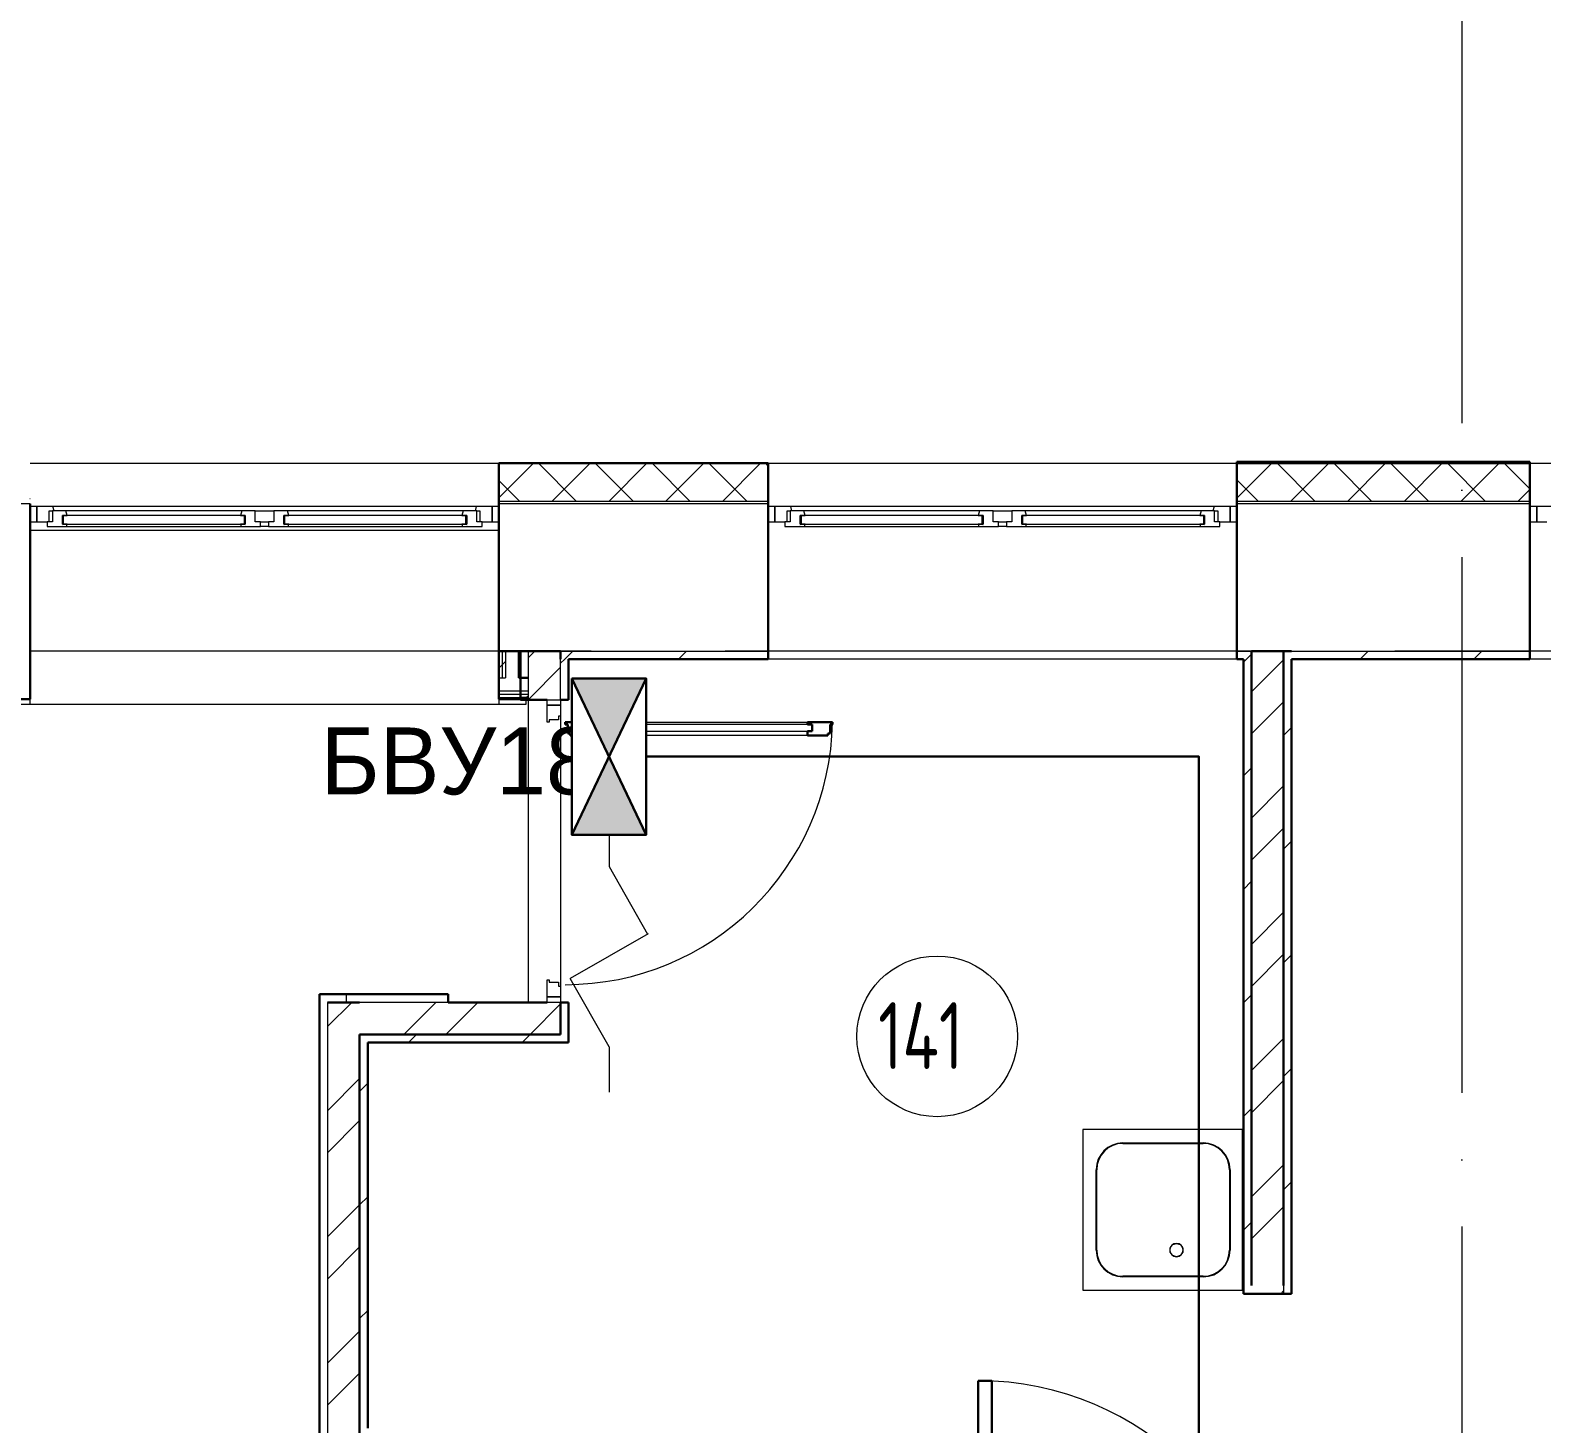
# Model space of a CAD drawing. Header units: millimetres. Extents: x -396912 to 182286, y -43638 to 41610.
# Drawn here: x -7201 to -1557, y 24887 to 30091 of the extents above; entities that cross this region are included whole.
import ezdxf

# ---------------------------------------------------------------- set-up
doc = ezdxf.new("R2010")
doc.units = ezdxf.units.MM
doc.set_wipeout_variables(frame=1)
doc.linetypes.add('ADSK_Линия сетки', pattern=[25, 20, -2.5, 0, -2.5])
for name, color, linetype, lineweight in [('_ Окна', 7, 'Continuous', 9), ('Двери', 252, 'Continuous', 9), ('лс', 5, 'Continuous', 30), ('Марки помещений', 252, 'Continuous', 20), ('Обобщенные модели', 252, 'Continuous', 18), ('Ограждение', 252, 'Continuous', 9), ('ОЗДС оборудование', 5, 'Continuous', 30), ('Окна', 252, 'Continuous', 9), ('Оси', 252, 'Continuous', 9), ('Сантехника', 252, 'Continuous', 9), ('Стены внутренние', 7, 'Continuous', 18), ('Стены наружные', 7, 'Continuous', 18), ('Стены штриховка', 7, 'Continuous', 9)]:
    doc.layers.add(name, color=color, linetype=linetype, lineweight=lineweight)
doc.layers.add('Двери открывание', color=7, linetype='Continuous', lineweight=9, true_color=0xc0c0c0)
doc.styles.add('GOST Common_3', font='', dxfattribs={"height": 3.5})
doc.styles.add('Mipgost_5', font='', dxfattribs={"height": 250})
doc.styles.get('GOST Common_3').set_extended_font_data('GOST 2.304 type A')
doc.styles.get('Mipgost_5').set_extended_font_data('Mipgost')

# ---------------------------------------------------------------- blocks, each defined once
blk = doc.blocks.new('1 этаж')
at = {"layer": '_ Окна', "color": 251, "true_color": 0x636466}
for p, q in [((-12877.8, 27394.3), (-12902.8, 27394.3)), ((-12877.8, 27336.3), (-12877.8, 27394.3)), ((-11152.8, 27394.3), (-11177.8, 27394.3)), ((-11177.8, 27394.3), (-11177.8, 27336.3)), ((-10122.8, 27394.3), (-10147.8, 27394.3)), ((-10122.8, 27336.3), (-10122.8, 27394.3)), ((-8397.8, 27394.3), (-8422.8, 27394.3)), ((-8422.8, 27394.3), (-8422.8, 27336.3)), ((-7277.8, 27394.3), (-7302.8, 27394.3)), ((-7277.8, 27336.3), (-7277.8, 27394.3)), ((-12902.8, 27336.3), (-12877.8, 27336.3)), ((-12779.8, 27360.3), (-12782.8, 27360.3)), ((-12782.8, 27360.3), (-12782.8, 27328.3)), ((-12782.8, 27328.3), (-12779.8, 27328.3)), ((-12102.8, 27360.3), (-12779.8, 27360.3)), ((-12779.8, 27360.3), (-12779.8, 27328.3)), ((-12779.8, 27328.3), (-12779.8, 27360.3)), ((-12779.8, 27328.3), (-12102.8, 27328.3)), ((-12102.8, 27328.3), (-12102.8, 27360.3)), ((-12102.8, 27360.3), (-12102.8, 27328.3)), ((-12099.8, 27360.3), (-12102.8, 27360.3)), ((-12102.8, 27328.3), (-12099.8, 27328.3)), ((-12099.8, 27328.3), (-12099.8, 27360.3)), ((-11952.8, 27360.3), (-11955.8, 27360.3)), ((-11955.8, 27360.3), (-11955.8, 27328.3)), ((-11955.8, 27328.3), (-11952.8, 27328.3)), ((-11275.8, 27360.3), (-11952.8, 27360.3)), ((-11952.8, 27360.3), (-11952.8, 27328.3)), ((-11952.8, 27328.3), (-11952.8, 27360.3)), ((-11952.8, 27328.3), (-11275.8, 27328.3)), ((-11275.8, 27328.3), (-11275.8, 27360.3)), ((-11275.8, 27360.3), (-11275.8, 27328.3)), ((-11272.8, 27360.3), (-11275.8, 27360.3)), ((-11275.8, 27328.3), (-11272.8, 27328.3)), ((-11272.8, 27328.3), (-11272.8, 27360.3)), ((-11177.8, 27336.3), (-11152.8, 27336.3)), ((-10147.8, 27336.3), (-10122.8, 27336.3)), ((-10024.8, 27360.3), (-10027.8, 27360.3)), ((-10027.8, 27360.3), (-10027.8, 27328.3)), ((-10027.8, 27328.3), (-10024.8, 27328.3)), ((-9347.8, 27360.3), (-10024.8, 27360.3)), ((-10024.8, 27360.3), (-10024.8, 27328.3)), ((-10024.8, 27328.3), (-10024.8, 27360.3)), ((-10024.8, 27328.3), (-9347.8, 27328.3)), ((-9347.8, 27328.3), (-9347.8, 27360.3)), ((-9347.8, 27360.3), (-9347.8, 27328.3)), ((-9344.8, 27360.3), (-9347.8, 27360.3)), ((-9347.8, 27328.3), (-9344.8, 27328.3)), ((-9344.8, 27328.3), (-9344.8, 27360.3)), ((-9197.8, 27360.3), (-9200.8, 27360.3)), ((-9200.8, 27360.3), (-9200.8, 27328.3)), ((-9200.8, 27328.3), (-9197.8, 27328.3)), ((-8520.8, 27360.3), (-9197.8, 27360.3)), ((-9197.8, 27360.3), (-9197.8, 27328.3)), ((-9197.8, 27328.3), (-9197.8, 27360.3)), ((-9197.8, 27328.3), (-8520.8, 27328.3)), ((-8520.8, 27328.3), (-8520.8, 27360.3)), ((-8520.8, 27360.3), (-8520.8, 27328.3)), ((-8517.8, 27360.3), (-8520.8, 27360.3)), ((-8520.8, 27328.3), (-8517.8, 27328.3)), ((-8517.8, 27328.3), (-8517.8, 27360.3)), ((-8422.8, 27336.3), (-8397.8, 27336.3)), ((-7302.8, 27336.3), (-7277.8, 27336.3))]:
    blk.add_line(p, q, dxfattribs=at)
at = {"layer": '_ Окна', "color": 251, "lineweight": 18, "true_color": 0x636466}
for p, q in [((-12818.4, 27394.3), (-12877.8, 27394.3)), ((-12877.8, 27394.3), (-12877.8, 27336.3)), ((-12831.8, 27336.3), (-12831.8, 27377.3)), ((-12831.8, 27377.3), (-12819.8, 27377.3)), ((-12819.8, 27377.3), (-12819.8, 27336.3)), ((-12769.4, 27377.3), (-12819.8, 27377.3)), ((-12813.8, 27377.3), (-12818.4, 27394.3)), ((-12764.8, 27360.3), (-12769.4, 27377.3)), ((-12113.2, 27377.3), (-12117.8, 27360.3)), ((-12062.8, 27377.3), (-12113.2, 27377.3)), ((-12062.8, 27336.3), (-12062.8, 27377.3)), ((-11992.8, 27377.3), (-11992.8, 27336.3)), ((-11942.4, 27377.3), (-11992.8, 27377.3)), ((-11937.8, 27360.3), (-11942.4, 27377.3)), ((-11286.2, 27377.3), (-11290.8, 27360.3)), ((-11235.8, 27377.3), (-11286.2, 27377.3)), ((-11237.2, 27394.3), (-11241.8, 27377.3)), ((-11177.8, 27394.3), (-11237.2, 27394.3)), ((-11235.8, 27336.3), (-11235.8, 27377.3)), ((-11235.8, 27377.3), (-11223.8, 27377.3)), ((-11223.8, 27377.3), (-11223.8, 27336.3)), ((-11177.8, 27336.3), (-11177.8, 27394.3)), ((-10063.4, 27394.3), (-10122.8, 27394.3)), ((-10122.8, 27394.3), (-10122.8, 27336.3)), ((-10076.8, 27336.3), (-10076.8, 27377.3)), ((-10076.8, 27377.3), (-10064.8, 27377.3)), ((-10064.8, 27377.3), (-10064.8, 27336.3)), ((-10014.4, 27377.3), (-10064.8, 27377.3)), ((-10058.8, 27377.3), (-10063.4, 27394.3)), ((-10009.8, 27360.3), (-10014.4, 27377.3)), ((-9358.2, 27377.3), (-9362.8, 27360.3)), ((-9307.8, 27377.3), (-9358.2, 27377.3)), ((-9307.8, 27336.3), (-9307.8, 27377.3)), ((-9237.8, 27377.3), (-9237.8, 27336.3)), ((-9187.4, 27377.3), (-9237.8, 27377.3)), ((-9182.8, 27360.3), (-9187.4, 27377.3)), ((-8531.2, 27377.3), (-8535.8, 27360.3)), ((-8480.8, 27377.3), (-8531.2, 27377.3)), ((-8482.2, 27394.3), (-8486.8, 27377.3)), ((-8422.8, 27394.3), (-8482.2, 27394.3)), ((-8480.8, 27336.3), (-8480.8, 27377.3)), ((-8480.8, 27377.3), (-8468.8, 27377.3)), ((-8468.8, 27377.3), (-8468.8, 27336.3)), ((-8422.8, 27336.3), (-8422.8, 27394.3)), ((-7218.4, 27394.3), (-7277.8, 27394.3)), ((-7277.8, 27394.3), (-7277.8, 27336.3)), ((-12877.8, 27336.3), (-12839.8, 27336.3)), ((-12819.8, 27336.3), (-12839.8, 27336.3)), ((-12839.8, 27336.3), (-12839.8, 27319.3)), ((-12839.8, 27319.3), (-12783.8, 27319.3)), ((-12783.8, 27319.3), (-12782.8, 27320.3)), ((-12782.8, 27328.3), (-12782.8, 27360.3)), ((-12782.8, 27360.3), (-12764.8, 27360.3)), ((-12764.8, 27328.3), (-12782.8, 27328.3)), ((-12782.8, 27320.3), (-12781.8, 27319.3)), ((-12781.8, 27319.3), (-12767.2, 27319.3)), ((-12767.2, 27319.3), (-12764.8, 27328.3)), ((-12117.8, 27360.3), (-12099.8, 27360.3)), ((-12099.8, 27328.3), (-12117.8, 27328.3)), ((-12117.8, 27328.3), (-12115.4, 27319.3)), ((-12115.4, 27319.3), (-12100.8, 27319.3)), ((-12100.8, 27319.3), (-12099.8, 27320.3)), ((-12099.8, 27360.3), (-12099.8, 27328.3)), ((-12099.8, 27320.3), (-12098.8, 27319.3)), ((-12098.8, 27319.3), (-12042.8, 27319.3)), ((-12042.8, 27336.3), (-12062.8, 27336.3)), ((-12042.8, 27319.3), (-12042.8, 27336.3)), ((-11992.8, 27336.3), (-12012.8, 27336.3)), ((-12012.8, 27336.3), (-12012.8, 27319.3)), ((-12012.8, 27319.3), (-11956.8, 27319.3)), ((-11956.8, 27319.3), (-11955.8, 27320.3)), ((-11955.8, 27328.3), (-11955.8, 27360.3)), ((-11955.8, 27360.3), (-11937.8, 27360.3)), ((-11937.8, 27328.3), (-11955.8, 27328.3)), ((-11955.8, 27320.3), (-11954.8, 27319.3)), ((-11954.8, 27319.3), (-11940.2, 27319.3)), ((-11940.2, 27319.3), (-11937.8, 27328.3)), ((-11290.8, 27360.3), (-11272.8, 27360.3)), ((-11272.8, 27328.3), (-11290.8, 27328.3)), ((-11290.8, 27328.3), (-11288.4, 27319.3)), ((-11288.4, 27319.3), (-11273.8, 27319.3)), ((-11273.8, 27319.3), (-11272.8, 27320.3)), ((-11272.8, 27360.3), (-11272.8, 27328.3)), ((-11272.8, 27320.3), (-11271.8, 27319.3)), ((-11271.8, 27319.3), (-11215.8, 27319.3)), ((-11215.8, 27336.3), (-11235.8, 27336.3)), ((-11215.8, 27319.3), (-11215.8, 27336.3)), ((-11215.8, 27336.3), (-11177.8, 27336.3)), ((-10122.8, 27336.3), (-10084.8, 27336.3)), ((-10064.8, 27336.3), (-10084.8, 27336.3)), ((-10084.8, 27336.3), (-10084.8, 27319.3)), ((-10084.8, 27319.3), (-10028.8, 27319.3)), ((-10028.8, 27319.3), (-10027.8, 27320.3)), ((-10027.8, 27328.3), (-10027.8, 27360.3)), ((-10027.8, 27360.3), (-10009.8, 27360.3)), ((-10009.8, 27328.3), (-10027.8, 27328.3)), ((-10027.8, 27320.3), (-10026.8, 27319.3)), ((-10026.8, 27319.3), (-10012.2, 27319.3)), ((-10012.2, 27319.3), (-10009.8, 27328.3)), ((-9362.8, 27360.3), (-9344.8, 27360.3)), ((-9344.8, 27328.3), (-9362.8, 27328.3)), ((-9362.8, 27328.3), (-9360.4, 27319.3)), ((-9360.4, 27319.3), (-9345.8, 27319.3)), ((-9345.8, 27319.3), (-9344.8, 27320.3)), ((-9344.8, 27360.3), (-9344.8, 27328.3)), ((-9344.8, 27320.3), (-9343.8, 27319.3)), ((-9343.8, 27319.3), (-9287.8, 27319.3)), ((-9287.8, 27336.3), (-9307.8, 27336.3)), ((-9287.8, 27319.3), (-9287.8, 27336.3)), ((-9237.8, 27336.3), (-9257.8, 27336.3)), ((-9257.8, 27336.3), (-9257.8, 27319.3)), ((-9257.8, 27319.3), (-9201.8, 27319.3)), ((-9201.8, 27319.3), (-9200.8, 27320.3)), ((-9200.8, 27328.3), (-9200.8, 27360.3)), ((-9200.8, 27360.3), (-9182.8, 27360.3)), ((-9182.8, 27328.3), (-9200.8, 27328.3)), ((-9200.8, 27320.3), (-9199.8, 27319.3)), ((-9199.8, 27319.3), (-9185.2, 27319.3)), ((-9185.2, 27319.3), (-9182.8, 27328.3)), ((-8535.8, 27360.3), (-8517.8, 27360.3)), ((-8517.8, 27328.3), (-8535.8, 27328.3)), ((-8535.8, 27328.3), (-8533.4, 27319.3)), ((-8533.4, 27319.3), (-8518.8, 27319.3)), ((-8518.8, 27319.3), (-8517.8, 27320.3)), ((-8517.8, 27360.3), (-8517.8, 27328.3)), ((-8517.8, 27320.3), (-8516.8, 27319.3)), ((-8516.8, 27319.3), (-8460.8, 27319.3)), ((-8460.8, 27336.3), (-8480.8, 27336.3)), ((-8460.8, 27319.3), (-8460.8, 27336.3)), ((-8460.8, 27336.3), (-8422.8, 27336.3)), ((-7277.8, 27336.3), (-7239.8, 27336.3))]:
    blk.add_line(p, q, dxfattribs=at)
at = {"layer": 'Двери', "color": 251, "true_color": 0x636466}
for p, q in [((-10972.8, 26652.3), (-10972.8, 26672.3)), ((-10972.8, 26672.3), (-10922.8, 26672.3)), ((-10922.8, 26652.3), (-10972.8, 26652.3)), ((-10972.8, 26652.3), (-10922.8, 26652.3)), ((-10972.8, 26588.3), (-10972.8, 26652.3)), ((-10922.8, 26672.3), (-10922.8, 26652.3)), ((-10922.8, 26652.3), (-10922.8, 26611.3)), ((-10964.8, 26588.3), (-10972.8, 26588.3)), ((-10964.8, 26597.3), (-10964.8, 26588.3)), ((-10930.8, 26597.3), (-10964.8, 26597.3)), ((-10930.8, 26611.3), (-10930.8, 26597.3)), ((-10922.8, 26611.3), (-10930.8, 26611.3)), ((-10810.8, 26588.3), (-10000.8, 26588.3)), ((-10828.8, 26579.3), (-10828.8, 26555.3)), ((-9982.8, 26579.3), (-10828.8, 26579.3)), ((-10828.8, 26555.3), (-9982.8, 26555.3)), ((-10000.8, 26538.3), (-10810.8, 26538.3)), ((-9982.8, 26555.3), (-9982.8, 26579.3)), ((-10972.8, 25626.3), (-10964.8, 25626.3)), ((-10972.8, 25562.3), (-10972.8, 25626.3)), ((-10964.8, 25626.3), (-10964.8, 25617.3)), ((-10964.8, 25617.3), (-10930.8, 25617.3)), ((-10930.8, 25617.3), (-10930.8, 25603.3)), ((-10930.8, 25603.3), (-10922.8, 25603.3)), ((-10922.8, 25603.3), (-10922.8, 25562.3)), ((-10972.8, 25562.3), (-10922.8, 25562.3)), ((-10972.8, 25542.3), (-10972.8, 25562.3)), ((-10922.8, 25562.3), (-10972.8, 25562.3)), ((-10922.8, 25542.3), (-10972.8, 25542.3)), ((-10922.8, 25562.3), (-10922.8, 25542.3))]:
    blk.add_line(p, q, dxfattribs=at)
at = {"layer": 'Двери', "color": 251, "lineweight": 30, "true_color": 0x636466}
for p, q in [((-10904.8, 26588.3), (-10810.8, 26588.3)), ((-10904.8, 26580.3), (-10904.8, 26588.3)), ((-10810.8, 26579.3), (-10810.8, 26588.3)), ((-10000.8, 26588.3), (-9906.8, 26588.3)), ((-10000.8, 26579.3), (-10000.8, 26588.3)), ((-9906.8, 26588.3), (-9906.8, 26580.3)), ((-10895.8, 26580.3), (-10904.8, 26580.3)), ((-10895.8, 26546.3), (-10895.8, 26580.3)), ((-10886.8, 26546.3), (-10895.8, 26546.3)), ((-10886.8, 26538.3), (-10886.8, 26546.3)), ((-10810.8, 26538.3), (-10886.8, 26538.3)), ((-10828.8, 26579.3), (-10810.8, 26579.3)), ((-10828.8, 26555.3), (-10828.8, 26579.3)), ((-10810.8, 26555.3), (-10828.8, 26555.3)), ((-10810.8, 26538.3), (-10810.8, 26555.3)), ((-9982.8, 26579.3), (-10000.8, 26579.3)), ((-10000.8, 26555.3), (-9982.8, 26555.3)), ((-10000.8, 26538.3), (-10000.8, 26555.3)), ((-9924.8, 26538.3), (-10000.8, 26538.3)), ((-9982.8, 26555.3), (-9982.8, 26579.3)), ((-9924.8, 26546.3), (-9924.8, 26538.3)), ((-9915.8, 26546.3), (-9924.8, 26546.3)), ((-9915.8, 26580.3), (-9915.8, 26546.3)), ((-9906.8, 26580.3), (-9915.8, 26580.3)), ((-9362.8, 24129.3), (-9312.8, 24129.3)), ((-9362.8, 23019.3), (-9362.8, 24129.3)), ((-9312.8, 24129.3), (-9312.8, 23019.3))]:
    blk.add_line(p, q, dxfattribs=at)
at = {"layer": 'Двери', "color": 251, "true_color": 0x636466}
blk.add_arc((-9362.8, 23019.3), 1110, 0, 90, dxfattribs=at)
at = {"layer": 'Двери открывание', "color": 251, "true_color": 0x636466}
blk.add_arc((-10904.8, 26606.3), 998, 270, 358.9666, dxfattribs=at)
at = {"layer": 'Марки помещений', "color": 251, "true_color": 0x636466}
blk.add_circle((-9516.7, 25415.3), 300, dxfattribs=at)
at = {"layer": 'Обобщенные модели', "color": 251, "lineweight": 9, "true_color": 0x636466}
for p, q in [((-8646.6, 24609.9), (-8646.6, 24624.6)), ((-8646.2, 24625.5), (-8637.9, 24636.9)), ((-8637.9, 24597.6), (-8646.2, 24609.1)), ((-8636.9, 24637.7), (-8622.8, 24642.3)), ((-8622.8, 24642.3), (-8608.7, 24637.7)), ((-8607.7, 24636.9), (-8599.4, 24625.5)), ((-8599.4, 24609.1), (-8607.7, 24597.6)), ((-8599, 24624.6), (-8599, 24609.9)), ((-8622.8, 24592.3), (-8636.9, 24596.9)), ((-8608.7, 24596.9), (-8622.8, 24592.3))]:
    blk.add_line(p, q, dxfattribs=at)
at = {"layer": 'Ограждение', "color": 251, "true_color": 0x636466}
for p, q in [((-11152.8, 27304.3), (-12902.8, 27304.3)), ((-11152.8, 26854.3), (-12902.8, 26854.3)), ((-11052.8, 26654.3), (-25252.8, 26654.3)), ((-12902.8, 26654.3), (-12902.8, 26674.3)), ((-11152.8, 26654.3), (-12902.8, 26654.3)), ((-11152.8, 26674.3), (-11152.8, 26654.3)), ((-11052.8, 26672.3), (-11052.8, 26654.3))]:
    blk.add_line(p, q, dxfattribs=at)
at = {"layer": 'Окна', "color": 251, "true_color": 0x636466}
for p, q in [((-11237.2, 27394.3), (-12818.4, 27394.3)), ((-12113.2, 27377.3), (-12769.4, 27377.3)), ((-12062.8, 27377.3), (-11992.8, 27377.3)), ((-11286.2, 27377.3), (-11942.4, 27377.3)), ((-8482.2, 27394.3), (-10063.4, 27394.3)), ((-9358.2, 27377.3), (-10014.4, 27377.3)), ((-9307.8, 27377.3), (-9237.8, 27377.3)), ((-8531.2, 27377.3), (-9187.4, 27377.3)), ((-12783.8, 27319.3), (-12781.8, 27319.3)), ((-12767.2, 27319.3), (-12115.4, 27319.3)), ((-12100.8, 27319.3), (-12098.8, 27319.3)), ((-12042.8, 27336.3), (-12012.8, 27336.3)), ((-12012.8, 27319.3), (-12042.8, 27319.3)), ((-11956.8, 27319.3), (-11954.8, 27319.3)), ((-11940.2, 27319.3), (-11288.4, 27319.3)), ((-11273.8, 27319.3), (-11271.8, 27319.3)), ((-10028.8, 27319.3), (-10026.8, 27319.3)), ((-10012.2, 27319.3), (-9360.4, 27319.3)), ((-9345.8, 27319.3), (-9343.8, 27319.3)), ((-9287.8, 27336.3), (-9257.8, 27336.3)), ((-9257.8, 27319.3), (-9287.8, 27319.3)), ((-9201.8, 27319.3), (-9199.8, 27319.3)), ((-9185.2, 27319.3), (-8533.4, 27319.3)), ((-8518.8, 27319.3), (-8516.8, 27319.3))]:
    blk.add_line(p, q, dxfattribs=at)
at = {"layer": 'Оси', "color": 251, "linetype": 'ADSK_Линия сетки', "ltscale": 100, "true_color": 0x636466}
for p, q in [((-7557.8, 32204.9), (-7557.8, 10954.3)), ((-807.8, 26854.3), (-72530.1, 26854.3))]:
    blk.add_line(p, q, dxfattribs=at)
at = {"layer": 'Сантехника', "color": 251, "true_color": 0x636466}
for p, q in [((-8972.8, 25067.3), (-8972.8, 24467.3)), ((-8377.8, 25067.3), (-8972.8, 25067.3)), ((-8377.8, 25067.3), (-8377.8, 24467.3)), ((-8377.8, 25067.3), (-8372.8, 25067.3)), ((-8822.8, 25017.3), (-8522.8, 25017.3)), ((-8822.8, 25015.3), (-8522.8, 25015.3)), ((-8922.8, 24617.3), (-8922.8, 24917.3)), ((-8920.8, 24617.3), (-8920.8, 24917.3)), ((-8424.8, 24917.3), (-8424.8, 24617.3)), ((-8422.8, 24917.3), (-8422.8, 24617.3)), ((-8522.8, 24519.3), (-8822.8, 24519.3)), ((-8522.8, 24517.3), (-8822.8, 24517.3)), ((-8972.8, 24467.3), (-8377.8, 24467.3)), ((-8372.8, 24467.3), (-8377.8, 24467.3))]:
    blk.add_line(p, q, dxfattribs=at)
for centre, radius, start, end in [((-8822.8, 24917.3), 100, 90, 180), ((-8822.8, 24917.3), 98, 90, 180), ((-8522.8, 24917.3), 100, 0, 90), ((-8522.8, 24917.3), 98, 0, 90), ((-8822.8, 24617.3), 100, 180, 270), ((-8822.8, 24617.3), 98, 180, 270), ((-8622.8, 24617.3), 25, 90, 270), ((-8622.8, 24617.3), 25, 270, 90), ((-8522.8, 24617.3), 100, 270, 0), ((-8522.8, 24617.3), 98, 270, 0)]:
    blk.add_arc(centre, radius, start, end, dxfattribs=at)
at = {"layer": 'Стены внутренние', "color": 251, "true_color": 0x636466}
for p, q in [((-12902.8, 27556.3), (-11152.8, 27556.3)), ((-10147.8, 27556.3), (-8397.8, 27556.3)), ((-7302.8, 27556.3), (-5552.8, 27556.3)), ((-12902.8, 27404.3), (-14012.8, 27404.3)), ((-10147.8, 27404.3), (-11152.8, 27404.3)), ((-7302.8, 27404.3), (-8397.8, 27404.3)), ((-10922.8, 26854.3), (-10147.8, 26854.3)), ((-8397.8, 26854.3), (-8342.8, 26854.3)), ((-8192.8, 26854.3), (-7302.8, 26854.3))]:
    blk.add_line(p, q, dxfattribs=at)
at = {"layer": 'Стены внутренние', "color": 251, "lineweight": 30, "true_color": 0x636466}
for p, q in [((-10147.8, 27556.3), (-11152.8, 27556.3)), ((-11152.8, 27556.3), (-11152.8, 27414.3)), ((-10147.8, 27414.3), (-10147.8, 27556.3)), ((-8397.8, 27556.3), (-8397.8, 27414.3)), ((-7302.8, 27414.3), (-7302.8, 27556.3)), ((-12902.8, 26854.3), (-12902.8, 27404.3)), ((-11152.8, 26854.3), (-11152.8, 27404.3)), ((-10147.8, 26854.3), (-10147.8, 27404.3)), ((-8397.8, 26854.3), (-8397.8, 27404.3)), ((-7302.8, 26854.3), (-7302.8, 27404.3)), ((-11077.8, 26854.3), (-11072.8, 26854.3))]:
    blk.add_line(p, q, dxfattribs=at)
at = {"layer": 'Стены внутренние', "color": 251, "linetype": 'Continuous', "lineweight": 9, "true_color": 0x636466}
for p, q in [((-11150.8, 27429), (-11025.5, 27554.3)), ((-10863.9, 27414.3), (-11003.9, 27554.3)), ((-10956.6, 27554.3), (-10957.7, 27556.3)), ((-10953.4, 27414.3), (-10813.4, 27554.3)), ((-10651.7, 27414.3), (-10791.7, 27554.3)), ((-10741.3, 27414.3), (-10601.3, 27554.3)), ((-10439.6, 27414.3), (-10579.6, 27554.3)), ((-10529.1, 27414.3), (-10389.1, 27554.3)), ((-10227.5, 27414.3), (-10367.5, 27554.3)), ((-10317, 27414.3), (-10177, 27554.3)), ((-10149.8, 27548.7), (-10155.3, 27554.3)), ((-8395.8, 27426.3), (-8267.8, 27554.3)), ((-8349.6, 27556.3), (-8350.8, 27554.3)), ((-8106.1, 27414.3), (-8246.1, 27554.3)), ((-8195.7, 27414.3), (-8055.7, 27554.3)), ((-7894, 27414.3), (-8034, 27554.3)), ((-7983.5, 27414.3), (-7843.5, 27554.3)), ((-7681.9, 27414.3), (-7821.9, 27554.3)), ((-7771.4, 27414.3), (-7631.4, 27554.3)), ((-7469.7, 27414.3), (-7609.7, 27554.3)), ((-7559.3, 27414.3), (-7419.3, 27554.3)), ((-7528.4, 27556.3), (-7529.6, 27554.3)), ((-7304.8, 27461.5), (-7397.6, 27554.3)), ((-11076, 27414.3), (-11150.8, 27489.1)), ((-8318.3, 27414.3), (-8395.8, 27491.8)), ((-7302.8, 27540.7), (-7304.8, 27537.2)), ((-7304.8, 27526), (-7302.8, 27526)), ((-7347.1, 27414.3), (-7304.8, 27456.6)), ((-12904.8, 27424.4), (-12902.8, 27424.4))]:
    blk.add_line(p, q, dxfattribs=at)
at = {"layer": 'Стены наружные', "color": 251, "lineweight": 30, "true_color": 0x636466}
for p, q in [((-7302.8, 27561.3), (-8397.8, 27561.3)), ((-8397.8, 27561.3), (-8397.8, 27556.3)), ((-8397.8, 27556.3), (-7302.8, 27556.3)), ((-7302.8, 27556.3), (-7302.8, 27561.3)), ((-11152.8, 27414.3), (-11152.8, 27404.3)), ((-10147.8, 27404.3), (-10147.8, 27414.3)), ((-8397.8, 27414.3), (-8397.8, 27404.3)), ((-7302.8, 27404.3), (-7302.8, 27414.3)), ((-12902.8, 26679.3), (-12902.8, 26854.3)), ((-11152.8, 26854.3), (-11152.8, 26679.3)), ((-11077.8, 26854.3), (-11152.8, 26854.3)), ((-11077.8, 26754.3), (-11077.8, 26854.3)), ((-10922.8, 26854.3), (-11072.8, 26854.3)), ((-11072.8, 26854.3), (-11072.8, 26679.3)), ((-10922.8, 26824.3), (-10922.8, 26854.3)), ((-10892.8, 26824.3), (-10147.8, 26824.3)), ((-10892.8, 26672.3), (-10892.8, 26824.3)), ((-10147.8, 26824.3), (-10147.8, 26854.3)), ((-8397.8, 26854.3), (-8397.8, 26824.3)), ((-8397.8, 26824.3), (-8372.8, 26824.3)), ((-8372.8, 26824.3), (-8372.8, 24454.3)), ((-8342.8, 26854.3), (-8342.8, 24484.3)), ((-8192.8, 26854.3), (-8342.8, 26854.3)), ((-8222.8, 24484.3), (-8222.8, 26854.3)), ((-8192.8, 24454.3), (-8192.8, 26824.3)), ((-8192.8, 26824.3), (-7302.8, 26824.3)), ((-7302.8, 26824.3), (-7302.8, 26854.3)), ((-11077.8, 26754.3), (-11042.8, 26754.3)), ((-14012.8, 26674.3), (-12902.8, 26674.3)), ((-12902.8, 26674.3), (-12902.8, 26679.3)), ((-11152.8, 26674.3), (-11152.8, 26679.3)), ((-11152.8, 26674.3), (-11072.8, 26674.3)), ((-11072.8, 26679.3), (-11042.8, 26679.3)), ((-11072.8, 26674.3), (-11072.8, 26672.3)), ((-11072.8, 26672.3), (-10972.8, 26672.3)), ((-10922.8, 26672.3), (-10892.8, 26672.3)), ((-11822.8, 25572.3), (-11822.8, 21199.3)), ((-11342.8, 25572.3), (-11822.8, 25572.3)), ((-11342.8, 25542.3), (-11342.8, 25572.3)), ((-11672.8, 25542.3), (-11792.8, 25542.3)), ((-10972.8, 25542.3), (-11342.8, 25542.3)), ((-10922.8, 25422.3), (-10922.8, 25542.3)), ((-10892.8, 25542.3), (-10922.8, 25542.3)), ((-10892.8, 25392.3), (-10892.8, 25542.3)), ((-11672.8, 23922.3), (-11672.8, 25422.3)), ((-11672.8, 25422.3), (-10922.8, 25422.3)), ((-11642.8, 23952.3), (-11642.8, 25392.3)), ((-11642.8, 25392.3), (-10892.8, 25392.3)), ((-8372.8, 24454.3), (-8192.8, 24454.3))]:
    blk.add_line(p, q, dxfattribs=at)
at = {"layer": 'Стены наружные', "color": 251, "linetype": 'Continuous', "lineweight": 9, "true_color": 0x636466}
for p, q in [((-8346.8, 27561.3), (-8349.6, 27556.3)), ((-7525.9, 27560.6), (-7528.4, 27556.3)), ((-11140.3, 26803.1), (-11127.8, 26815.6)), ((-11042.8, 26830.6), (-11019.1, 26854.3)), ((-10922.8, 26808.5), (-10907, 26824.3)), ((-10907, 26824.3), (-10877, 26854.3)), ((-10482.7, 26824.3), (-10452.7, 26854.3)), ((-8372.8, 26812.9), (-8361.4, 26824.3)), ((-8361.4, 26824.3), (-8342.8, 26842.9)), ((-8342.8, 26701.8), (-8222.8, 26821.8)), ((-7937.1, 26824.3), (-7907.1, 26854.3)), ((-7512.9, 26824.3), (-7482.9, 26854.3)), ((-11152.8, 26790.6), (-11140.3, 26803.1)), ((-11042.8, 26673.4), (-10922.8, 26793.4)), ((-11052, 26679.3), (-11042.8, 26688.5)), ((-8342.8, 26544.6), (-8222.8, 26664.6)), ((-8222.8, 26538.6), (-8192.8, 26568.6)), ((-8372.8, 26388.6), (-8342.8, 26418.6)), ((-8342.8, 26230.3), (-8222.8, 26350.3)), ((-8342.8, 26073.2), (-8222.8, 26193.2)), ((-8222.8, 26114.3), (-8192.8, 26144.3)), ((-8372.8, 25964.3), (-8342.8, 25994.3)), ((-8342.8, 25758.9), (-8222.8, 25878.9)), ((-8342.8, 25601.7), (-8222.8, 25721.7)), ((-8222.8, 25690.1), (-8192.8, 25720.1)), ((-11721.8, 25542.3), (-11721.8, 25572.3)), ((-8372.8, 25540.1), (-8342.8, 25570.1)), ((-11792.8, 25452), (-11702.5, 25542.3)), ((-11508.2, 25422.3), (-11388.2, 25542.3)), ((-11351, 25422.3), (-11231, 25542.3)), ((-11036.7, 25422.3), (-10922.8, 25536.2)), ((-10922.8, 25535.7), (-10916.2, 25542.3)), ((-11490.5, 25392.3), (-11460.5, 25422.3)), ((-11066.2, 25392.3), (-11036.2, 25422.3)), ((-8342.8, 25287.4), (-8222.8, 25407.4)), ((-8222.8, 25265.8), (-8192.8, 25295.8)), ((-11792.8, 25137.7), (-11672.8, 25257.7)), ((-11672.8, 25209.9), (-11642.8, 25239.9)), ((-8342.8, 25130.3), (-8222.8, 25250.3)), ((-8372.8, 25115.8), (-8342.8, 25145.8)), ((-11792.8, 24980.5), (-11672.8, 25100.5)), ((-8342.8, 24815.9), (-8222.8, 24935.9)), ((-8222.8, 24841.6), (-8192.8, 24871.6)), ((-11792.8, 24666.2), (-11672.8, 24786.2)), ((-11672.8, 24785.7), (-11642.8, 24815.7)), ((-8342.8, 24658.8), (-8222.8, 24778.8)), ((-8372.8, 24691.6), (-8342.8, 24721.6)), ((-11792.8, 24509), (-11672.8, 24629)), ((-8233, 24454.3), (-8222.8, 24464.5)), ((-11672.8, 24361.4), (-11642.8, 24391.4)), ((-11792.8, 24194.7), (-11672.8, 24314.7)), ((-11792.8, 24037.6), (-11672.8, 24157.6))]:
    blk.add_line(p, q, dxfattribs=at)
at = {"layer": 'Стены наружные', "color": 251, "true_color": 0x636466}
for p, q in [((-8397.8, 26824.3), (-10147.8, 26824.3)), ((-5552.8, 26824.3), (-7302.8, 26824.3)), ((-11042.8, 25542.3), (-11042.8, 26672.3)), ((-10922.8, 26611.3), (-10922.8, 25603.3))]:
    blk.add_line(p, q, dxfattribs=at)
at = {"layer": 'Стены штриховка', "color": 251, "true_color": 0x636466}
for p, q in [((-11150.8, 27414.3), (-11150.8, 27554.3)), ((-11150.8, 27554.3), (-10149.8, 27554.3)), ((-10149.8, 27554.3), (-10149.8, 27414.3)), ((-8395.8, 27414.3), (-8395.8, 27554.3)), ((-8395.8, 27554.3), (-7304.8, 27554.3)), ((-7852.8, 27561.3), (-7852.8, 27556.3)), ((-7304.8, 27554.3), (-7304.8, 27414.3)), ((-11152.8, 27414.3), (-10147.8, 27414.3)), ((-8397.8, 27414.3), (-7302.8, 27414.3)), ((-11140.3, 26854.3), (-11140.3, 26754.3)), ((-11127.8, 26854.3), (-11127.8, 26754.3)), ((-11042.8, 26672.3), (-11042.8, 26854.3)), ((-10922.8, 26672.3), (-10922.8, 26824.3)), ((-11152.8, 26754.3), (-11127.8, 26754.3)), ((-11042.8, 26704.3), (-11152.8, 26704.3)), ((-11042.8, 26691.8), (-11152.8, 26691.8)), ((-11072.8, 26679.3), (-11152.8, 26679.3)), ((-11152.8, 26679.3), (-11072.8, 26679.3)), ((-11072.8, 26674.3), (-11072.8, 26679.3)), ((-11792.8, 25542.3), (-11792.8, 21349.3)), ((-11342.8, 25542.3), (-11672.8, 25542.3)), ((-8222.8, 24484.3), (-8222.8, 24454.3))]:
    blk.add_line(p, q, dxfattribs=at)
at = {"layer": 'Марки помещений', "color": 251, "true_color": 0x636466, "style": 'GOST Common_3', "width": 0.9}
blk.add_text('141', height=250, dxfattribs=at).set_placement((-9736.8, 25293))
blk = doc.blocks.new('БВИ')
at = {"layer": 'ОЗДС оборудование', "lineweight": 13}
for p, q in [((76.1, 687.9), (76.1, 772.2)), ((76.1, 687.9), (149, 560)), ((3.3, 476.9), (149, 560)), ((76.1, 351.1), (4.1, 477.4))]:
    blk.add_line(p, q, dxfattribs=at)
at = {"lineweight": 13}
blk.add_wipeout([(6.6, 291.5), (145.7, 291.5), (145.7, 0), (6.6, 0)], dxfattribs=at).dxf.layer = 'ОЗДС оборудование'
at = {"layer": 'ОЗДС оборудование', "ltscale": 3}
blk.add_hatch(color=256, dxfattribs=at).paths.add_polyline_path([(145.7, 291.5), (6.6, 291.5), (76.1, 145.7)])
at = {"layer": 'ОЗДС оборудование', "ltscale": 5}
blk.add_hatch(color=256, dxfattribs=at).paths.add_polyline_path([(6.6, 0), (145.7, 0), (76.1, 145.7)])
at = {"layer": 'ОЗДС оборудование', "lineweight": 13}
blk.add_line((76.1, 291.5), (76.1, 351.1), dxfattribs=at)
at = {"layer": 'ОЗДС оборудование', "ltscale": 5}
for p, q in [((145.7, 0), (6.6, 291.5)), ((6.6, 0), (145.7, 291.5))]:
    blk.add_line(p, q, dxfattribs=at)
blk.add_lwpolyline([(145.7, 0), (6.6, 0), (6.6, 291.5), (145.7, 291.5)], close=True, dxfattribs=at)

msp = doc.modelspace()

# ---------------------------------------------------------------- linework, layer by layer
at = {"layer": 'лс', "color": 104}
msp.add_lwpolyline([(-4900.3, 27378.1), (-2837, 27378.1), (-2837, 23448.2)], dxfattribs=at)

# ---------------------------------------------------------------- block references
msp.add_blockref('1 этаж', (5702.1, 918.2))

# ---------------------------------------------------------------- texts
at = {"layer": 'ОЗДС оборудование', "linetype": 'Continuous', "lineweight": 0, "insert": (-5602.4, 27360.3), "char_height": 250, "width": 3169.543, "attachment_point": 5, "style": 'Mipgost_5'}
msp.add_mtext('\\A1;{\\C0;БВУ18}', dxfattribs=at)

# ---------------------------------------------------------------- next in the draw order: block references
at = {"layer": 'ОЗДС оборудование', "lineweight": 20, "xscale": 2, "yscale": 2, "zscale": 2, "rotation": 180}
msp.add_blockref('БВИ', (-4887.2, 27669.6), dxfattribs=at)

doc.saveas('drawing.dxf')
